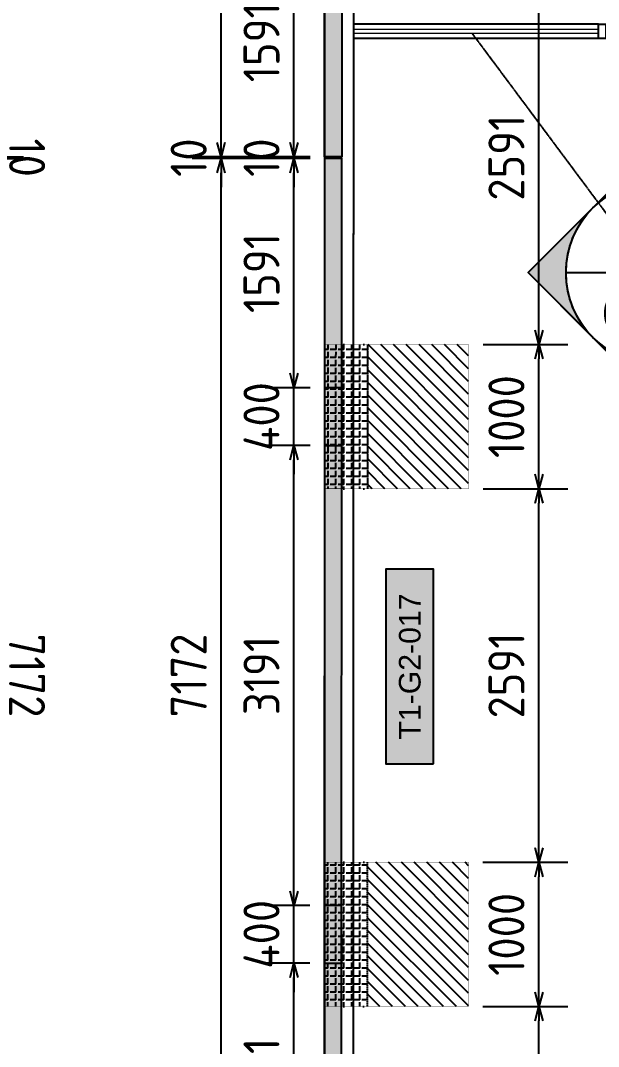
# Model space of a CAD drawing. Header units: centimetres. Extents: x -6122352 to 6876996, y -1694241 to 2592194.
# Drawn here: x 132226 to 136235, y -35766 to -28651 of the extents above; entities that cross this region are included whole.
import ezdxf
from ezdxf.enums import TextEntityAlignment as Align
from ezdxf.xclip import XClip

# ---------------------------------------------------------------- set-up
doc = ezdxf.new("R2010")
doc.units = ezdxf.units.CM
doc.header["$MEASUREMENT"] = 0
doc.header["$XCLIPFRAME"] = 2
doc.header["$PDMODE"] = 66
doc.header["$PDSIZE"] = 100
doc.linetypes.add('CENTER', pattern=[2, 1.25, -0.25, 0.25, -0.25])
doc.linetypes.add('DASHED2', pattern=[0.375, 0.25, -0.125])
doc.layers.get('Defpoints').update_dxf_attribs({"color": 255, "linetype": 'CENTER'})
for name, color, linetype in [('00-MI-DIM', 7, 'Continuous'), ('@MI-FOOTINGS', 7, 'Continuous'), ('@MI-MEP', 7, 'Continuous'), ('@MI-REF LAYER', 7, 'Continuous'), ('@MI-TYPE-01', 30, 'Continuous'), ('@MI-TYPE-02', 6, 'Continuous'), ('B_TH_4', 7, 'Continuous'), ('PANEL-TAGS', 7, 'Continuous')]:
    doc.layers.add(name, color=color, linetype=linetype)
for name, color, linetype, lineweight, true_color in [('08-Compound Wall-2', 6, 'Continuous', 25, 0xff00ff), ('08-Compound Wall-3', 5, 'Continuous', 25, 0x0000ff), ('23585-XR-AR-DAMAC PLOT LIMITS$0$1-End units', 7, 'Continuous', 5, 0xf8991e), ('23585-XR-AR-DAMAC PLOT LIMITS$0$1-Open Space', 7, 'Continuous', 5, 0x90cf5a)]:
    doc.layers.add(name, color=color, linetype=linetype, lineweight=lineweight, true_color=true_color)
doc.layers.add('23585-XR-AR-END-GROUND FLOOR$0$A-LOVR-PLAN', color=251, linetype='Continuous', lineweight=9)
doc.layers.add('A-ANNO-TEXT', color=3, linetype='Continuous', lineweight=25)
doc.styles.add('Arial Narrow', font='ARIALN.TTF', dxfattribs={"width": 0.95, "height": 500})
doc.styles.add('PANELTAG_STYLE', font='arial.ttf')
doc.styles.add('Schueco-BEMSTIL', font='isocpeur.ttf', dxfattribs={"width": 0.9})
doc.styles.get("Standard").update_dxf_attribs({"font": 'arial.ttf'})
doc.dimstyles.new('LEADER', dxfattribs={"dimtxt": 0.18, "dimasz": 0.25, "dimexe": 0.18, "dimexo": 0.0625, "dimgap": 0.09, "dimtad": 0, "dimtih": 1, "dimtoh": 1, "dimdec": 4, "dimzin": 0, "dimdsep": 46, "dimtxsty": 'Standard', "dimblk": 'DOT', "dimcen": 0.09, "dimadec": 0, "dimazin": 0, "dimtfac": 1, "dimtdec": 4, "dimtofl": 0, "dimtmove": 0, "dimatfit": 3, "dimldrblk": 'DOT', "dimfxl": 1, "dimtolj": 1, "dimtzin": 0, "dimarcsym": 0})
doc.dimstyles.new('MI- JWC-TXT-2.5 MM', dxfattribs={"dimscale": 1.5, "dimtxt": 2.5, "dimasz": 1, "dimexe": 2, "dimexo": 1, "dimgap": 1, "dimtad": 1, "dimdec": 0, "dimdsep": 46, "dimtxsty": 'Schueco-BEMSTIL', "dimblk": 'OPEN30', "dimcen": 0, "dimdle": 2, "dimclrd": 140, "dimclre": 8, "dimclrt": 40, "dimadec": 0, "dimazin": 2, "dimtfac": 1, "dimtdec": 0, "dimtix": 1, "dimtmove": 2, "dimatfit": 3, "dimldrblk": 'OPEN', "dimfxl": 2, "dimlwd": -1, "dimlwe": -1, "dimarcsym": 0})

# ---------------------------------------------------------------- blocks, each defined once
blk = doc.blocks.new('23585-XR-AR-BOUNDARY WALLS AND SETBACKS')
at = {"layer": '08-Compound Wall-2'}
for points in [[(496495.973413455, 2768983.786159667), (496513.5950819055, 2768967.640515323), (496519.6427699822, 2768974.240856528), (496523.6963717188, 2768978.664658424), (496527.7497715795, 2768983.088258272), (496531.8031700578, 2768987.512056611), (496535.8565700583, 2768991.935856611), (496541.9703225537, 2768998.608210022), (496524.3488342976, 2769014.754286767)], [(496495.973413455, 2768983.786159667), (496495.8382999987, 2768983.638699998), (496513.5336999983, 2768967.425499999)]]:
    blk.add_lwpolyline(points, dxfattribs=at)
blk = doc.blocks.new('A$C9d9485f6')
at = {"layer": 'A-ANNO-TEXT', "rotation": 312.4881850805905}
blk.add_blockref('23585-XR-AR-BOUNDARY WALLS AND SETBACKS', (-2377088.534775567, -1504219.252137818), dxfattribs=at)
blk = doc.blocks.new('23585-XR-AR-DAMAC PLOT LIMITS')
at = {"layer": '23585-XR-AR-DAMAC PLOT LIMITS$0$1-End units', "color": 251, "true_color": 0x636466}
blk.add_lwpolyline([(496519.7165000001, 2768974.1733), (496513.5336999996, 2768967.4255), (496495.8382999999, 2768983.638699999), (496502.0214999998, 2768990.3869)], close=True, dxfattribs=at)
at = {"layer": '23585-XR-AR-DAMAC PLOT LIMITS$0$1-Open Space', "color": 251, "true_color": 0x636466}
blk.add_lwpolyline([(496513.5336999996, 2768967.4255), (496531.2285000002, 2768951.211300001), (496529.2017000001, 2768948.999299999), (496511.5071, 2768965.2139), (496493.8114999998, 2768981.4267), (496495.8382999999, 2768983.638699999)], close=True, dxfattribs=at)
blk = doc.blocks.new('A$Cf093b529')
at = {"layer": 'A-ANNO-TEXT'}
blk.add_blockref('23585-XR-AR-DAMAC PLOT LIMITS', (-495391.9901121984, -2768603.441896566), dxfattribs=at)
blk = doc.blocks.new('XR-AR-END-SETTING OUT PLAN')
at = {"layer": '08-Compound Wall-3'}
for p, q in [((1900.044146533911, 10600.0005848068), (-523.2971514484661, 10600.00058478686)), ((1900.044146533911, 10500.00058480681), (-523.2971514474184, 10500.00058478684))]:
    blk.add_line(p, q, dxfattribs=at)
blk.add_lwpolyline([(1950.044146533911, 10600.00060864944), (1900.044146533911, 10600.00060864944), (1900.044145320485, 10500.00060864944), (1950.044146842208, 10500.00060864944)], close=True, dxfattribs=at)
at = {"layer": '23585-XR-AR-END-GROUND FLOOR$0$A-LOVR-PLAN'}
blk.add_lwpolyline([(1900.044146839268, 10534.99812595142), (1900.044146839268, 10564.99812595142), (-523.3010777489098, 10564.99812655811), (-523.3010777489098, 10534.99812655811)], close=True, dxfattribs=at)
blk.add_lwpolyline([(1900.044146533911, 10600.00063503276), (1900.044146533911, 10500.00063249208)], dxfattribs=at)
blk = doc.blocks.new('END UNIT')
at = {"xscale": 0.001, "yscale": 0.001, "zscale": 0.001}
blk.add_blockref('XR-AR-END-SETTING OUT PLAN', (-9.150201729830158, 0), dxfattribs=at)
blk = doc.blocks.new('TH_4')
at = {"xscale": -1}
blk.add_blockref('END UNIT', (495826.3053798428, 2769130.514097063), dxfattribs=at)
blk = doc.blocks.new('A$C780da55d')
at = {"layer": 'B_TH_4', "xscale": 1.000039159572381, "yscale": 1.000039159572381, "zscale": 1.000039159572381}
blk.add_blockref('TH_4', (-495814.0704651335, -2769239.302089663), dxfattribs=at)
blk = doc.blocks.new('23585-XR-AR-MALDIVE-2$0$TH_4')
blk.add_blockref('A$C780da55d', (495794.655359471, 2769130.864096801))
blk = doc.blocks.new('A$C92c70a84')
at = {"color": 1, "true_color": 0xeb0000, "const_width": 0.01}
blk.add_lwpolyline([(-1.174661193974316, -22.08967597829178), (-7.174665930680931, -22.08860107138753), (-13.17467066785321, -22.08752616611309), (-19.17467540409416, -22.08645125944167), (-25.17466774489731, -22.08509378228337), (-34.32472875714302, -22.08355128043331), (-34.32042913325131, 1.916467667557299), (-25.17023303266615, 1.91477768169716), (-19.17022829456255, 1.913702775724232), (-13.17022355878726, 1.912627869052812), (-7.170366306323558, 1.91141787590459), (-1.170226481277496, 1.910195486154407), (7.981812528334558, 1.908566202502698), (7.977942958008498, -22.09133005468175)], close=True, dxfattribs=at)
blk = doc.blocks.new('_Dot')
at = {"color": 0, "linetype": 'ByBlock', "lineweight": -2}
blk.add_line((-0.5, 0), (-1, 0), dxfattribs=at)
at = {"color": 0, "linetype": 'ByBlock', "const_width": 0.5}
blk.add_lwpolyline([(-0.25, 0, 1), (0.25, 0, 1)], format="xyb", close=True, dxfattribs=at)
blk = doc.blocks.new('A$C2c283219')
at = {"color": 1, "true_color": 0xeb0000, "const_width": 0.01}
blk.add_lwpolyline([(33.15006756340154, 1.309203065466136), (27.15006282634567, 1.310277972370386), (21.15005808934802, 1.311352877877653), (15.15005335281603, 1.312427784316242), (9.150061011896469, 1.31378526147455), (0, 1.315327763557434), (0.004299624240957201, 25.31534671131521), (9.154495724418666, 25.31365672545508), (15.15450046240585, 25.31258181948215), (21.15450519847218, 25.31150691304356), (27.15436245064484, 25.31029691966251), (33.15450227545807, 25.30907452991232), (42.30654128524475, 25.30744524626061), (42.30267171526793, 1.307548989076167)], close=True, dxfattribs=at)
blk = doc.blocks.new('RCC COPING')
at = {"layer": '@MI-TYPE-01', "transparency": 33554679}
h = blk.add_hatch(color=8, dxfattribs=at)
h.dxf.hatch_style = 1
h.paths.add_polyline_path([(60.00000000000364, 200), (-59.99999999999636, 200), (-59.99999999999636, -200), (60.00000000000364, -200)])
at = {"layer": '@MI-TYPE-01', "color": 30}
blk.add_lwpolyline([(-59.99999999999636, 200), (60.00000000000364, 200), (60.00000000000364, -200), (-59.99999999999636, -200)], close=True, dxfattribs=at)
blk = doc.blocks.new('31309MM')
at = {"layer": '@MI-TYPE-01', "transparency": 33554679}
h = blk.add_hatch(color=30, dxfattribs=at)
h.dxf.hatch_style = 1
h.paths.add_polyline_path([(0, 120.0000000000582), (5581.866123049753, 120.0000000000582), (5581.866123049753, 0), (0, 0)])
h.paths.add_polyline_path([(5591.866123044863, -1.164153218269348e-10), (12763.97374439728, -1.164153218269348e-10), (12763.97374439752, 120.0000000000582), (5591.866123044863, 120)])
h.paths.add_polyline_path([(12773.97374439193, 120), (18355.62019030144, 119.9999999999418), (18355.62019030168, -0.1500736206653528), (12773.97374439193, -0.1500736207235605)])
h.paths.add_polyline_path([(18365.71023449278, -0.1500736205489375), (23537.39638165059, -0.1500736205489375), (23537.39638165035, 119.9999999999418), (18365.71023449278, 119.9999999999418)])
h.paths.add_polyline_path([(23547.39638164593, 120), (30719.50400295644, 120), (30719.50400295644, -5.820766091346741e-11), (23547.39638164593, -5.820766091346741e-11)])
h.paths.add_polyline_path([(30729.50400295085, 0), (36309.33053738088, -5.820766091346741e-11), (36309.33053738088, 119.9999662167393), (30729.50400295109, 119.9999662167975)])
at = {"layer": '@MI-TYPE-01', "color": 30}
for points in [[(23547.39638164593, 120), (30719.50400295644, 120), (30719.50400295644, -5.820766091346741e-11), (23547.39638164593, -5.820766091346741e-11)], [(30729.50400295085, 0), (36309.33053738088, -5.820766091346741e-11), (36309.33053738088, 119.9999662167393), (30729.50400295109, 119.9999662167975)]]:
    blk.add_lwpolyline(points, close=True, dxfattribs=at)
at = {"layer": '@MI-TYPE-01', "color": 240, "true_color": 0xed1f24, "rotation": 89.95700707059105}
for p in [(25338.00343402755, 59.99998310836963), (28928.84649472916, 60.15005672897678)]:
    blk.add_blockref('RCC COPING', p, dxfattribs=at)
blk = doc.blocks.new('A$Ceca04276')
at = {"layer": '@MI-TYPE-01', "color": 30, "rotation": 89.98971944707202}
blk.add_blockref('31309MM', (0.4863932078296784, 9.943239066810747), dxfattribs=at)
blk = doc.blocks.new('T1-FOOTING')
at = {"transparency": 33554679}
h = blk.add_hatch(dxfattribs=at)
h.set_pattern_fill('ANGLE', color=256, scale=500)
h.set_pattern_definition([(0, (0, 0), (0, 137.5), [100, -37.5]), (90, (0, 0), (-137.5, 8.419446744138054e-15), [100, -37.5])])
h.paths.add_polyline_path([(-500, -300.0000000000218), (499.9999999999964, -300.0000000000218), (499.9999999999964, -1.818989403545856e-11), (-500, -1.818989403545856e-11)])
h.paths.add_polyline_path([(-499.75, -299.7500000000218), (499.7499999999964, -299.7500000000218), (499.7499999999964, -0.2500000000181899), (-499.75, -0.2500000000181899)], flags=16)
h = blk.add_hatch(dxfattribs=at)
h.set_pattern_fill('ANGLE', color=8, scale=200)
h.set_pattern_definition([(0, (0, 0), (0, 55.00000000000001), [40, -15]), (90, (0, 0), (-55.00000000000001, 3.367778697655222e-15), [40, -15])])
h.paths.add_polyline_path([(500.0000000000025, -300.0000000000218), (500.0000000000035, -1.818989403545856e-11), (-500, -1.816147232602816e-11), (-499.9999999999989, -300.0000000000291)])
h = blk.add_hatch(dxfattribs=at)
h.set_pattern_fill('ANSI31', color=8, scale=500)
h.set_pattern_definition([(45, (0, 0), (-44.19417382415922, 44.19417382415922), [])])
h.paths.add_polyline_path([(500, -1000.000000000015), (500.0000000000025, -300.0000000000218), (-499.9999999999989, -300.000000000029), (-499.9999999999964, -1000.000000000011)])
at = {"layer": '@MI-TYPE-01', "color": 240, "linetype": 'DASHED2', "true_color": 0xed1f24}
blk.add_line((-500.0000000000073, -300.0000000000291), (499.9999999999964, -300.0000000000218), dxfattribs=at)
at = {"layer": '@MI-TYPE-01', "color": 240, "true_color": 0xed1f24, "const_width": 2.5}
blk.add_lwpolyline([(-500, -1.818989403545856e-11), (500.0000000000036, -1.818989403545856e-11), (500, -1000.000000000015), (-499.9999999999964, -1000.000000000011)], close=True, dxfattribs=at)
blk = doc.blocks.new('_Open30')
at = {"color": 0, "linetype": 'ByBlock', "lineweight": -2}
for p, q in [((-1, 0.26794919), (0, 0)), ((0, 0), (-1, -0.26794919)), ((0, 0), (-1, 0))]:
    blk.add_line(p, q, dxfattribs=at)
blk = doc.blocks.new('*D896')
at = {"color": 8, "transparency": 16777216}
for p, q in [((-102.3342030398991, -11433.83204916969), (-919.3445929940007, -11433.83204916969)), ((-103.6119722374448, -18605.93955665773), (-919.3445929939991, -18605.93955665773))]:
    blk.add_line(p, q, dxfattribs=at)
at = {"color": 140, "transparency": 16777216}
blk.add_line((-719.344592993999, -18505.93955665773), (-719.3445929940004, -11533.83204916969), dxfattribs=at)
at = {"layer": 'Defpoints', "color": 0, "transparency": 16777216}
for p in [(-719.3445929940005, -11433.83204916969), (-2.334203039899107, -11433.83204916969), (-3.611972237444759, -18605.93955665773)]:
    blk.add_point(p, dxfattribs=at)
at = {"color": 140, "transparency": 16777216, "xscale": 100, "yscale": 100, "zscale": 100}
for p, rotation in [((-719.3445929940005, -11433.83204916969), 90), ((-719.344592993999, -18605.93955665773), 270)]:
    blk.add_blockref('_Open30', p, dxfattribs=dict(at, rotation=rotation))
at = {"color": 40, "transparency": 16777216, "insert": (-944.3445929940038, -15019.8858029137), "char_height": 250, "attachment_point": 5, "rotation": 90, "style": 'Schueco-BEMSTIL'}
blk.add_mtext('7172', dxfattribs=at)
blk = doc.blocks.new('_Open')
at = {"color": 0, "linetype": 'ByBlock', "lineweight": -2}
for p, q in [((-1, 0.1666666666666667), (0, 0)), ((-1, -0.1666666666666667), (0, 0)), ((0, 0), (-1, 0))]:
    blk.add_line(p, q, dxfattribs=at)
blk = doc.blocks.new('*D897')
at = {"color": 140, "transparency": 16777216}
for p, q in [((-719.3445929940019, -11323.83204933398), (-719.3445929940019, -11223.83204933398)), ((-719.3445929940019, -11433.83204916969), (-719.3445929940019, -11423.83204933398)), ((-719.3445929940018, -11533.83204916969), (-719.3445929940018, -11633.83204916969))]:
    blk.add_line(p, q, dxfattribs=at)
at = {"color": 8, "transparency": 16777216}
for p, q in [((-102.3324214586608, -11423.83204933398), (-919.344592994002, -11423.83204933398)), ((-102.3342030399003, -11433.83204916969), (-919.344592994002, -11433.83204916969))]:
    blk.add_line(p, q, dxfattribs=at)
at = {"layer": 'Defpoints', "color": 0, "transparency": 16777216}
for p in [(-719.3445929940019, -11423.83204933398), (-2.33420303990026, -11433.83204916969), (-2.332421458660753, -11423.83204933398)]:
    blk.add_point(p, dxfattribs=at)
at = {"color": 140, "transparency": 16777216, "xscale": 100, "yscale": 100, "zscale": 100}
for p, rotation in [((-719.3445929940019, -11423.83204933398), 270), ((-719.3445929940019, -11433.83204916969), 90)]:
    blk.add_blockref('_Open30', p, dxfattribs=dict(at, rotation=rotation))
at = {"color": 40, "transparency": 16777216, "insert": (-944.344592994005, -11428.83204925183), "char_height": 250, "attachment_point": 5, "rotation": 90, "style": 'Schueco-BEMSTIL'}
blk.add_mtext('10', dxfattribs=at)
blk = doc.blocks.new('*D898')
at = {"color": 8, "transparency": 16777216}
for p, q in [((-101.3383461054032, -5844.09564762746), (-919.3445929940035, -5844.09564762746)), ((-102.3324214586608, -11423.83204933398), (-919.3445929940023, -11423.83204933398))]:
    blk.add_line(p, q, dxfattribs=at)
at = {"color": 140, "transparency": 16777216}
blk.add_line((-719.3445929940021, -11323.83204933398), (-719.3445929940033, -5944.09564762746), dxfattribs=at)
at = {"layer": 'Defpoints', "color": 0, "transparency": 16777216}
for p in [(-719.3445929940034, -5844.09564762746), (-1.338346105403204, -5844.09564762746), (-2.332421458660766, -11423.83204933398)]:
    blk.add_point(p, dxfattribs=at)
at = {"color": 140, "transparency": 16777216, "xscale": 100, "yscale": 100, "zscale": 100}
for p, rotation in [((-719.3445929940034, -5844.09564762746), 90), ((-719.3445929940021, -11423.83204933398), 270)]:
    blk.add_blockref('_Open30', p, dxfattribs=dict(at, rotation=rotation))
at = {"color": 40, "transparency": 16777216, "insert": (-944.3445929940051, -8633.963848480718), "char_height": 250, "attachment_point": 5, "rotation": 90, "style": 'Schueco-BEMSTIL'}
blk.add_mtext('5580', dxfattribs=at)
blk = doc.blocks.new('*D882')
at = {"color": 8, "transparency": 16777216}
for p, q in [((-103.1785270709761, -17015.37752203634), (-414.3153052969141, -17015.37752203634)), ((-103.611972237441, -18605.93955665772), (-414.3153052969138, -18605.93955665772))]:
    blk.add_line(p, q, dxfattribs=at)
at = {"color": 140, "transparency": 16777216}
blk.add_line((-214.3153052969137, -18505.93955665772), (-214.3153052969141, -17115.37752203634), dxfattribs=at)
at = {"layer": 'Defpoints', "color": 0, "transparency": 16777216}
for p in [(-214.3153052969141, -17015.37752203634), (-3.178527070976029, -17015.37752203634), (-3.611972237440936, -18605.93955665772)]:
    blk.add_point(p, dxfattribs=at)
at = {"color": 140, "transparency": 16777216, "xscale": 100, "yscale": 100, "zscale": 100}
for p, rotation in [((-214.3153052969141, -17015.37752203634), 90), ((-214.3153052969137, -18605.93955665772), 270)]:
    blk.add_blockref('_Open30', p, dxfattribs=dict(at, rotation=rotation))
at = {"color": 40, "transparency": 16777216, "insert": (-439.3153052969189, -17810.65853934703), "char_height": 250, "attachment_point": 5, "rotation": 90, "style": 'Schueco-BEMSTIL'}
blk.add_mtext('1591', dxfattribs=at)
blk = doc.blocks.new('*D885')
at = {"color": 140, "transparency": 16777216}
for p, q in [((-214.3153052969185, -16515.37758752122), (-214.3153052969185, -16415.37758752122)), ((-214.3153052969184, -17015.37752203635), (-214.3153052969184, -16615.37758752122)), ((-214.3153052969183, -17115.37752203635), (-214.3153052969183, -17215.37752203635))]:
    blk.add_line(p, q, dxfattribs=at)
at = {"color": 8, "transparency": 16777216}
for p, q in [((-103.4074110801268, -16615.37758752122), (-414.3153052969186, -16615.37758752122)), ((-103.1785270709801, -17015.37752203635), (-414.3153052969184, -17015.37752203635))]:
    blk.add_line(p, q, dxfattribs=at)
at = {"layer": 'Defpoints', "color": 0, "transparency": 16777216}
for p in [(-214.3153052969184, -16615.37758752122), (-3.407411080126783, -16615.37758752122), (-3.178527070980076, -17015.37752203635)]:
    blk.add_point(p, dxfattribs=at)
at = {"color": 140, "transparency": 16777216, "xscale": 100, "yscale": 100, "zscale": 100}
for p, rotation in [((-214.3153052969184, -16615.37758752122), 270), ((-214.3153052969184, -17015.37752203635), 90)]:
    blk.add_blockref('_Open30', p, dxfattribs=dict(at, rotation=rotation))
at = {"color": 40, "transparency": 16777216, "insert": (-439.3153052969231, -16815.37755477878), "char_height": 250, "attachment_point": 5, "rotation": 90, "style": 'Schueco-BEMSTIL'}
blk.add_mtext('400', dxfattribs=at)
blk = doc.blocks.new('*D886')
at = {"color": 8, "transparency": 16777216}
for p, q in [((-102.3887156102059, -13424.53454505881), (-414.3153052969195, -13424.53454505881)), ((-103.4074110801269, -16615.37758752122), (-414.3153052969188, -16615.37758752122))]:
    blk.add_line(p, q, dxfattribs=at)
at = {"color": 140, "transparency": 16777216}
blk.add_line((-214.3153052969187, -16515.37758752122), (-214.3153052969194, -13524.53454505881), dxfattribs=at)
at = {"layer": 'Defpoints', "color": 0, "transparency": 16777216}
for p in [(-214.3153052969194, -13424.53454505881), (-2.388715610205915, -13424.53454505881), (-3.4074110801269, -16615.37758752122)]:
    blk.add_point(p, dxfattribs=at)
at = {"color": 140, "transparency": 16777216, "xscale": 100, "yscale": 100, "zscale": 100}
for p, rotation in [((-214.3153052969194, -13424.53454505881), 90), ((-214.3153052969187, -16615.37758752122), 270)]:
    blk.add_blockref('_Open30', p, dxfattribs=dict(at, rotation=rotation))
at = {"color": 40, "transparency": 16777216, "insert": (-439.3153052969233, -15019.95606629001), "char_height": 250, "attachment_point": 5, "rotation": 90, "style": 'Schueco-BEMSTIL'}
blk.add_mtext('3191', dxfattribs=at)
blk = doc.blocks.new('*D887')
at = {"color": 140, "transparency": 16777216}
for p, q in [((-214.3153052969201, -12924.53461049016), (-214.3153052969201, -12824.53461049016)), ((-214.31530529692, -13424.53454505881), (-214.3153052969201, -13024.53461049016)), ((-214.3153052969199, -13524.53454505881), (-214.3153052969199, -13624.53454505881))]:
    blk.add_line(p, q, dxfattribs=at)
at = {"color": 8, "transparency": 16777216}
for p, q in [((-102.6175996193837, -13024.53461049016), (-414.3153052969201, -13024.53461049016)), ((-102.3887156102064, -13424.53454505881), (-414.3153052969201, -13424.53454505881))]:
    blk.add_line(p, q, dxfattribs=at)
at = {"layer": 'Defpoints', "color": 0, "transparency": 16777216}
for p in [(-214.3153052969201, -13024.53461049016), (-2.617599619383719, -13024.53461049016), (-2.388715610206384, -13424.53454505881)]:
    blk.add_point(p, dxfattribs=at)
at = {"color": 140, "transparency": 16777216, "xscale": 100, "yscale": 100, "zscale": 100}
for p, rotation in [((-214.3153052969201, -13024.53461049016), 270), ((-214.31530529692, -13424.53454505881), 90)]:
    blk.add_blockref('_Open30', p, dxfattribs=dict(at, rotation=rotation))
at = {"color": 40, "transparency": 16777216, "insert": (-439.3153052969237, -13224.53457777448), "char_height": 250, "attachment_point": 5, "rotation": 90, "style": 'Schueco-BEMSTIL'}
blk.add_mtext('400', dxfattribs=at)
blk = doc.blocks.new('*D1340')
at = {"color": 8, "transparency": 16777216}
for p, q in [((-102.3342030398953, -11433.83204916969), (-414.3153052969255, -11433.83204916969)), ((-102.6175996193791, -13024.53461049016), (-414.3153052969251, -13024.53461049016))]:
    blk.add_line(p, q, dxfattribs=at)
at = {"color": 140, "transparency": 16777216}
blk.add_line((-214.3153052969252, -12924.53461049016), (-214.3153052969255, -11533.83204916969), dxfattribs=at)
at = {"layer": 'Defpoints', "color": 0, "transparency": 16777216}
for p in [(-214.3153052969255, -11433.83204916969), (-2.33420303989528, -11433.83204916969), (-2.617599619379086, -13024.53461049016)]:
    blk.add_point(p, dxfattribs=at)
at = {"color": 140, "transparency": 16777216, "xscale": 100, "yscale": 100, "zscale": 100}
for p, rotation in [((-214.3153052969255, -11433.83204916969), 90), ((-214.3153052969251, -13024.53461049016), 270)]:
    blk.add_blockref('_Open30', p, dxfattribs=dict(at, rotation=rotation))
at = {"color": 40, "transparency": 16777216, "insert": (-439.3153052969287, -12229.18332982992), "char_height": 250, "attachment_point": 5, "rotation": 90, "style": 'Schueco-BEMSTIL'}
blk.add_mtext('1591', dxfattribs=at)
blk = doc.blocks.new('*D883')
at = {"color": 140, "transparency": 16777216}
for p, q in [((-214.3153052969159, -11323.83204933397), (-214.3153052969159, -11223.83204933397)), ((-214.3153052969159, -11433.83204916969), (-214.3153052969159, -11423.83204933397)), ((-214.3153052969159, -11533.83204916969), (-214.3153052969159, -11633.83204916969))]:
    blk.add_line(p, q, dxfattribs=at)
at = {"color": 8, "transparency": 16777216}
for p, q in [((-102.3324214586558, -11423.83204933397), (-414.3153052969159, -11423.83204933397)), ((-102.3342030398953, -11433.83204916969), (-414.3153052969159, -11433.83204916969))]:
    blk.add_line(p, q, dxfattribs=at)
at = {"layer": 'Defpoints', "color": 0, "transparency": 16777216}
for p in [(-214.3153052969159, -11423.83204933397), (-2.33420303989528, -11433.83204916969), (-2.332421458655772, -11423.83204933397)]:
    blk.add_point(p, dxfattribs=at)
at = {"color": 140, "transparency": 16777216, "xscale": 100, "yscale": 100, "zscale": 100}
for p, rotation in [((-214.3153052969159, -11423.83204933397), 270), ((-214.3153052969159, -11433.83204916969), 90)]:
    blk.add_blockref('_Open30', p, dxfattribs=dict(at, rotation=rotation))
at = {"color": 40, "transparency": 16777216, "insert": (-439.3153052969191, -11428.83204925183), "char_height": 250, "attachment_point": 5, "rotation": 90, "style": 'Schueco-BEMSTIL'}
blk.add_mtext('10', dxfattribs=at)
blk = doc.blocks.new('*D884')
at = {"color": 8, "transparency": 16777216}
for p, q in [((-101.8989512610589, -9833.129514857339), (-414.3153052969164, -9833.129514857339)), ((-102.3324214586558, -11423.83204933397), (-414.3153052969161, -11423.83204933397))]:
    blk.add_line(p, q, dxfattribs=at)
at = {"color": 140, "transparency": 16777216}
blk.add_line((-214.3153052969161, -11323.83204933397), (-214.3153052969163, -9933.129514857339), dxfattribs=at)
at = {"layer": 'Defpoints', "color": 0, "transparency": 16777216}
for p in [(-214.3153052969164, -9833.129514857339), (-1.898951261058849, -9833.129514857339), (-2.332421458655772, -11423.83204933397)]:
    blk.add_point(p, dxfattribs=at)
at = {"color": 140, "transparency": 16777216, "xscale": 100, "yscale": 100, "zscale": 100}
for p, rotation in [((-214.3153052969164, -9833.129514857339), 90), ((-214.315305296916, -11423.83204933397), 270)]:
    blk.add_blockref('_Open30', p, dxfattribs=dict(at, rotation=rotation))
at = {"color": 40, "transparency": 16777216, "insert": (-439.3153052969191, -10628.48078209566), "char_height": 250, "attachment_point": 5, "rotation": 90, "style": 'Schueco-BEMSTIL'}
blk.add_mtext('1591', dxfattribs=at)
blk = doc.blocks.new('*D1361')
at = {"color": 8, "transparency": 16777216}
for p, q in [((1096.619345611906, -17315.55288693868), (1684.68492526375, -17315.55288693868)), ((1096.154897588017, -19906.67690593509), (1684.68492526375, -19906.67690593509))]:
    blk.add_line(p, q, dxfattribs=at)
at = {"color": 140, "transparency": 16777216}
blk.add_line((1484.68492526375, -19806.67690593509), (1484.68492526375, -17415.55288693868), dxfattribs=at)
at = {"layer": 'Defpoints', "color": 0, "transparency": 16777216}
for p in [(996.6193456119056, -17315.55288693868), (1484.68492526375, -17315.55288693868), (996.1548975880175, -19906.67690593509)]:
    blk.add_point(p, dxfattribs=at)
at = {"color": 140, "transparency": 16777216, "xscale": 100, "yscale": 100, "zscale": 100}
for p, rotation in [((1484.68492526375, -17315.55288693868), 90), ((1484.68492526375, -19906.67690593509), 270)]:
    blk.add_blockref('_Open30', p, dxfattribs=dict(at, rotation=rotation))
at = {"color": 40, "transparency": 16777216, "insert": (1259.684925263744, -18611.11489643688), "char_height": 250, "attachment_point": 5, "rotation": 90, "style": 'Schueco-BEMSTIL'}
blk.add_mtext('2591', dxfattribs=at)
blk = doc.blocks.new('*D1362')
at = {"color": 8, "transparency": 16777216}
for p, q in [((1096.794685492991, -16315.55290231072), (1684.68492526375, -16315.55290231072)), ((1096.619345611906, -17315.55288693868), (1684.68492526375, -17315.55288693868))]:
    blk.add_line(p, q, dxfattribs=at)
at = {"color": 140, "transparency": 16777216}
blk.add_line((1484.68492526375, -17215.55288693868), (1484.68492526375, -16415.55290231072), dxfattribs=at)
at = {"layer": 'Defpoints', "color": 0, "transparency": 16777216}
for p in [(996.794685492991, -16315.55290231072), (1484.68492526375, -16315.55290231072), (996.6193456119056, -17315.55288693868)]:
    blk.add_point(p, dxfattribs=at)
at = {"color": 140, "transparency": 16777216, "xscale": 100, "yscale": 100, "zscale": 100}
for p, rotation in [((1484.68492526375, -16315.55290231072), 90), ((1484.68492526375, -17315.55288693868), 270)]:
    blk.add_blockref('_Open30', p, dxfattribs=dict(at, rotation=rotation))
at = {"color": 40, "transparency": 16777216, "insert": (1259.684925263745, -16815.5528946247), "char_height": 250, "attachment_point": 5, "rotation": 90, "style": 'Schueco-BEMSTIL'}
blk.add_mtext('1000', dxfattribs=at)
blk = doc.blocks.new('*D1363')
at = {"color": 8, "transparency": 16777216}
for p, q in [((1097.40915707266, -13724.70990999625), (1684.68492526375, -13724.70990999625)), ((1096.794685492991, -16315.55290231072), (1684.684925263751, -16315.55290231072))]:
    blk.add_line(p, q, dxfattribs=at)
at = {"color": 140, "transparency": 16777216}
blk.add_line((1484.68492526375, -16215.55290231072), (1484.68492526375, -13824.70990999625), dxfattribs=at)
at = {"layer": 'Defpoints', "color": 0, "transparency": 16777216}
for p in [(997.40915707266, -13724.70990999625), (1484.68492526375, -13724.70990999625), (996.794685492991, -16315.55290231072)]:
    blk.add_point(p, dxfattribs=at)
at = {"color": 140, "transparency": 16777216, "xscale": 100, "yscale": 100, "zscale": 100}
for p, rotation in [((1484.68492526375, -13724.70990999625), 90), ((1484.68492526375, -16315.55290231072), 270)]:
    blk.add_blockref('_Open30', p, dxfattribs=dict(at, rotation=rotation))
at = {"color": 40, "transparency": 16777216, "insert": (1259.684925263746, -15020.13140615348), "char_height": 250, "attachment_point": 5, "rotation": 90, "style": 'Schueco-BEMSTIL'}
blk.add_mtext('2591', dxfattribs=at)
blk = doc.blocks.new('*D1364')
at = {"color": 8, "transparency": 16777216}
for p, q in [((1097.584496953758, -12724.70992536829), (1684.68492526375, -12724.70992536829)), ((1097.40915707266, -13724.70990999625), (1684.68492526375, -13724.70990999625))]:
    blk.add_line(p, q, dxfattribs=at)
at = {"color": 140, "transparency": 16777216}
blk.add_line((1484.68492526375, -13624.70990999625), (1484.68492526375, -12824.70992536829), dxfattribs=at)
at = {"layer": 'Defpoints', "color": 0, "transparency": 16777216}
for p in [(997.5844969537579, -12724.70992536829), (1484.68492526375, -12724.70992536829), (997.40915707266, -13724.70990999625)]:
    blk.add_point(p, dxfattribs=at)
at = {"color": 140, "transparency": 16777216, "xscale": 100, "yscale": 100, "zscale": 100}
for p, rotation in [((1484.68492526375, -12724.70992536829), 90), ((1484.68492526375, -13724.70990999625), 270)]:
    blk.add_blockref('_Open30', p, dxfattribs=dict(at, rotation=rotation))
at = {"color": 40, "transparency": 16777216, "insert": (1259.684925263746, -13224.70991768227), "char_height": 250, "attachment_point": 5, "rotation": 90, "style": 'Schueco-BEMSTIL'}
blk.add_mtext('1000', dxfattribs=at)
blk = doc.blocks.new('*D1365')
at = {"color": 8, "transparency": 16777216}
for p, q in [((1097.898921421858, -10133.30487979477), (1684.68492526375, -10133.30487979477)), ((1097.584496953758, -12724.70992536829), (1684.684925263751, -12724.70992536829))]:
    blk.add_line(p, q, dxfattribs=at)
at = {"color": 140, "transparency": 16777216}
blk.add_line((1484.68492526375, -12624.70992536829), (1484.68492526375, -10233.30487979477), dxfattribs=at)
at = {"layer": 'Defpoints', "color": 0, "transparency": 16777216}
for p in [(997.8989214218584, -10133.30487979477), (1484.68492526375, -10133.30487979477), (997.5844969537579, -12724.70992536829)]:
    blk.add_point(p, dxfattribs=at)
at = {"color": 140, "transparency": 16777216, "xscale": 100, "yscale": 100, "zscale": 100}
for p, rotation in [((1484.68492526375, -10133.30487979477), 90), ((1484.68492526375, -12724.70992536829), 270)]:
    blk.add_blockref('_Open30', p, dxfattribs=dict(at, rotation=rotation))
at = {"color": 40, "transparency": 16777216, "insert": (1259.684925263747, -11429.00740258153), "char_height": 250, "attachment_point": 5, "rotation": 90, "style": 'Schueco-BEMSTIL'}
blk.add_mtext('2591', dxfattribs=at)
blk = doc.blocks.new('*D1374')
at = {"layer": '@MI-TYPE-02', "color": 8, "transparency": 16777216}
for p, q in [((92.51966189689422, 42154.20654881329), (904.0988159760661, 42154.35196138187)), ((93.66324724085584, 36574.47006155564), (905.09855064677, 36574.61544835016))]:
    blk.add_line(p, q, dxfattribs=at)
at = {"layer": '@MI-TYPE-02', "color": 140, "transparency": 16777216}
blk.add_line((704.1167364240506, 42054.31612851159), (705.0806366193335, 36674.5796122696), dxfattribs=at)
at = {"layer": 'Defpoints', "color": 0, "transparency": 16777216}
for p in [(-7.480336497968733, 42154.18863157558), (-6.336751154007128, 36574.45214431793), (705.0985538570441, 36574.57961387474)]:
    blk.add_point(p, dxfattribs=at)
at = {"layer": '@MI-TYPE-02', "color": 140, "transparency": 16777216, "xscale": 100, "yscale": 100, "zscale": 100}
for p, rotation in [((704.0988191863402, 42154.31612690645), 90.01026582106833), ((705.0985538570441, 36574.57961387474), 270.0102658210683)]:
    blk.add_blockref('_Open30', p, dxfattribs=dict(at, rotation=rotation))
at = {"layer": '@MI-TYPE-02', "color": 40, "transparency": 16777216, "insert": (929.5986829101348, 39364.48818417545), "char_height": 250, "attachment_point": 5, "rotation": 270.01026582106834, "style": 'Schueco-BEMSTIL'}
blk.add_mtext('5580', dxfattribs=at)
blk = doc.blocks.new('*D1375')
at = {"layer": '@MI-TYPE-02', "color": 140, "transparency": 16777216}
for p, q in [((705.0806366193433, 36674.57961226959), (705.0627193816329, 36774.57961066446)), ((705.0985538570538, 36574.57961387472), (705.1003455808238, 36564.5796140408)), ((705.1182628185343, 36464.57961564593), (705.1361800562447, 36364.57961725107))]:
    blk.add_line(p, q, dxfattribs=at)
at = {"layer": '@MI-TYPE-02', "color": 8, "transparency": 16777216}
for p, q in [((93.66324724080634, 36574.47006155563), (905.0985506467798, 36574.61544835015)), ((93.66502882206706, 36564.47006171989), (905.1003423705498, 36564.61544851622))]:
    blk.add_line(p, q, dxfattribs=at)
at = {"layer": 'Defpoints', "color": 0, "transparency": 16777216}
for p in [(-6.336751154056613, 36574.45214431792), (-6.334969572795883, 36564.45214448218), (705.1003455808238, 36564.5796140408)]:
    blk.add_point(p, dxfattribs=at)
at = {"layer": '@MI-TYPE-02', "color": 140, "transparency": 16777216, "xscale": 100, "yscale": 100, "zscale": 100}
for p, rotation in [((705.0985538570538, 36574.57961387472), 270.0102658210683), ((705.1003455808238, 36564.5796140408), 90.01026582106833)]:
    blk.add_blockref('_Open30', p, dxfattribs=dict(at, rotation=rotation))
at = {"layer": '@MI-TYPE-02', "color": 40, "transparency": 16777216, "insert": (930.0994461073815, 36569.61992774261), "char_height": 250, "attachment_point": 5, "rotation": 270.01026582106834, "style": 'Schueco-BEMSTIL'}
blk.add_mtext('10', dxfattribs=at)
blk = doc.blocks.new('*D1376')
at = {"layer": '@MI-TYPE-02', "color": 8, "transparency": 16777216}
for p, q in [((93.66502882204583, 36564.47006171992), (905.100342370605, 36564.61544851625)), ((94.94279801958108, 29392.36255423191), (906.3853859419639, 29392.5079423316))]:
    blk.add_line(p, q, dxfattribs=at)
at = {"layer": '@MI-TYPE-02', "color": 140, "transparency": 16777216}
blk.add_line((705.1182628185894, 36464.57961564596), (706.3674719145275, 29492.47210625104), dxfattribs=at)
at = {"layer": 'Defpoints', "color": 0, "transparency": 16777216}
for p in [(-6.334969572817116, 36564.45214448221), (-5.057200375281882, 29392.3446369942), (706.385389152238, 29392.47210785618)]:
    blk.add_point(p, dxfattribs=at)
at = {"layer": '@MI-TYPE-02', "color": 140, "transparency": 16777216, "xscale": 100, "yscale": 100, "zscale": 100}
for p, rotation in [((705.100345580879, 36564.57961404083), 90.01026582106833), ((706.385389152238, 29392.47210785618), 270.0102658210683)]:
    blk.add_blockref('_Open30', p, dxfattribs=dict(at, rotation=rotation))
at = {"layer": '@MI-TYPE-02', "color": 40, "transparency": 16777216, "insert": (930.742863755001, 32978.56617473335), "char_height": 250, "attachment_point": 5, "rotation": 270.01026582106834, "style": 'Schueco-BEMSTIL'}
blk.add_mtext('7172', dxfattribs=at)
blk = doc.blocks.new('*U1434')
h = blk.add_hatch(color=94)
edge = h.paths.add_edge_path()
edge.add_line((-1.234041638856668e-14, 6.35), (-9.774536942732396e-15, 8.98025612106915))
edge.add_line((-9.774536942732396e-15, 8.98025612106915), (-8.980256121069168, 3.552713678800501e-15))
edge.add_line((-8.980256121069168, 4.248514031305156e-15), (-2.309263891220326e-14, -8.980256121069157))
edge.add_line((-2.278351137741933e-14, -8.980256121069157), (-1.57056855595084e-14, -6.35))
edge.add_arc((-1.014559706053418e-14, -1.027454812351196e-30), 6.35, 90, 269.99999999999994, ccw=False)
at = {"color": 94}
blk.add_line((-6.35, -5.639932965095795e-15), (6.35, -1.127986593019159e-14), dxfattribs=at)
for points in [[(-1.234041638856668e-14, 6.35), (-9.774536942732396e-15, 8.98025612106915), (-8.980256121069168, 4.248514031305156e-15), (-2.278351137741933e-14, -8.980256121069157), (-1.57056855595084e-14, -6.35, -0.9999999999999994)], [(-4.490128060534588, -4.490128060534588, -0.4142135623730951), (-4.490128060534585, 4.49012806053457), (-8.980256121069168, -8.159338491905592e-15), (-4.490128060534594, -4.490128060534588)]]:
    blk.add_lwpolyline(points, format="xyb", close=True)
blk.add_circle((-1.409983241273949e-15, -5.639932965095795e-15), 6.35, dxfattribs=at)
at = {"style": 'Arial Narrow', "width": 0.95, "flags": 8}
blk.add_attdef('VIEWNUMBER', text='', height=2.5, dxfattribs=at).set_placement((-1.409983241273949e-15, -5.639932965095795e-15), align=Align.BOTTOM_CENTER)
blk.add_attdef('SHEETNUMBER', text='', height=2.5, dxfattribs=at).set_placement((-1.409983241273949e-15, -1.587500000000005), align=Align.TOP_CENTER)
blk = doc.blocks.new('PANELTAG')
at = {"layer": 'PANEL-TAGS', "color": 1}
blk.add_lwpolyline([(-13.5, -3.3), (13.5, -3.3), (13.5, 3.3), (-13.5, 3.3)], close=True, dxfattribs=at)
at = {"layer": 'PANEL-TAGS', "color": 40, "true_color": 0xffd700}
blk.add_solid([(-13.5, -3.3), (13.5, -3.3), (-13.5, 3.3), (13.5, 3.3)], dxfattribs=at)
at = {"layer": 'PANEL-TAGS', "color": 5, "style": 'PANELTAG_STYLE'}
blk.add_attdef('TAGNO', text='', height=3, dxfattribs=at).set_placement((0, 0), align=Align.CENTER)
blk = doc.blocks.new('T1-PARTITION PLAN')
at = {"layer": '@MI-FOOTINGS', "color": 240, "true_color": 0xed1f24, "rotation": 89.98995376478538}
for p in [(-2.503157614788506, -13224.53457780124), (-3.292969075555447, -16815.37755474367)]:
    blk.add_blockref('T1-FOOTING', p, dxfattribs=at)
at = {"layer": '@MI-TYPE-02', "xscale": -1, "rotation": 359.9795117387576}
blk.add_blockref('A$Ceca04276', (-7.324294468271546, -42163.27897696203), dxfattribs=at)
for base, p1, p2, picture, middle in [((-719.3445929940034, -5844.09564762746), (-2.332421458660765, -11423.83204933397), (-1.338346105403203, -5844.095647627459), '*D898', (-944.3445929940051, -8633.963848480718)), ((-214.3153052969164, -9833.129514857339), (-2.332421458655771, -11423.83204933397), (-1.898951261058848, -9833.129514857335), '*D884', (-439.3153052969191, -10628.48078209566)), ((-719.3445929940019, -11423.83204933398), (-2.33420303990026, -11433.83204916969), (-2.332421458660752, -11423.83204933397), '*D897', (-944.344592994005, -11428.83204925183)), ((-214.3153052969159, -11423.83204933397), (-2.334203039895279, -11433.83204916968), (-2.332421458655771, -11423.83204933397), '*D883', (-439.3153052969191, -11428.83204925183)), ((-719.3445929940005, -11433.83204916969), (-3.611972237444757, -18605.93955665772), (-2.334203039899106, -11433.83204916969), '*D896', (-944.3445929940038, -15019.8858029137)), ((-214.3153052969303, -11433.83204916971), (-2.617599619379085, -13024.53461049015), (-2.334203039895279, -11433.83204916968), '*D1340', (-439.3153052969287, -12229.18332982992)), ((-214.3153052969201, -13024.53461049016), (-2.388715610206383, -13424.5345450588), (-2.617599619383718, -13024.53461049015), '*D887', (-439.3153052969237, -13224.53457777448)), ((-214.3153052969194, -13424.53454505881), (-3.407411080126899, -16615.37758752121), (-2.388715610205914, -13424.5345450588), '*D886', (-439.3153052969233, -15019.95606629001)), ((1484.68492526375, -16315.55290231072), (996.6193456119051, -17315.55288693867), (996.7946854929905, -16315.55290231072), '*D1362', (1259.684925263745, -16815.5528946247)), ((-214.3153052969184, -16615.37758752122), (-3.178527070980074, -17015.37752203634), (-3.407411080126781, -16615.37758752121), '*D885', (-439.3153052969231, -16815.37755477878)), ((-214.3153052969141, -17015.37752203634), (-3.611972237440934, -18605.93955665772), (-3.178527070976028, -17015.37752203633), '*D882', (-439.3153052969189, -17810.65853934703)), ((1484.68492526375, -17315.55288693868), (996.1548975880171, -19906.67690593508), (996.6193456119051, -17315.55288693867), '*D1361', (1259.684925263744, -18611.11489643688))]:
    dim = blk.add_linear_dim(base=base, p1=p1, p2=p2, angle=90, dimstyle='MI- JWC-TXT-2.5 MM')
    dim.commit()
    dim.dimension.update_dxf_attribs({"geometry": picture, "text_midpoint": middle})
for base, p1, p2, picture, middle, set_off in [((1484.684925263695, -10133.30487979477), (997.5844969537022, -12724.70992536829), (997.8989214218027, -10133.30487979476), '*D1365', (1259.684925263691, -11429.00740258153), (-5.525180313270539e-11, 0)), ((1484.684925263762, -12724.7099253683), (997.4091570726721, -13724.70990999625), (997.58449695377, -12724.70992536829), '*D1364', (1259.684925263758, -13224.70991768227), (1.250555214937776e-11, -1.818989403545856e-12)), ((1484.684925263694, -13724.70990999625), (996.7946854929353, -16315.55290231071), (997.4091570726043, -13724.70990999624), '*D1363', (1259.68492526369, -15020.13140615348), (-5.525180313270539e-11, 3.637978807091713e-12))]:
    dim = blk.add_linear_dim(base=base, p1=p1, p2=p2, angle=90, dimstyle='MI- JWC-TXT-2.5 MM')
    dim.commit()
    dim.dimension.update_dxf_attribs({"geometry": picture, "text_midpoint": middle, "insert": set_off})
blk = doc.blocks.new('T1-PARTITON 2')
at = {"layer": '@MI-TYPE-02'}
for base, p1, p2, picture, middle in [((705.0985538570441, 36574.57961387474), (-7.480336497968731, 42154.18863157558), (-6.336751154007128, 36574.45214431793), '*D1374', (929.5986829101348, 39364.48818417545)), ((705.1003455808238, 36564.5796140408), (-6.336751154056612, 36574.45214431792), (-6.334969572795883, 36564.45214448218), '*D1375', (930.0994461073815, 36569.61992774261)), ((706.385389152238, 29392.47210785618), (-6.334969572817116, 36564.45214448221), (-5.057200375281881, 29392.34463699419), '*D1376', (930.742863755001, 32978.56617473335))]:
    dim = blk.add_linear_dim(base=base, p1=p1, p2=p2, angle=90.01026582106833, dimstyle='MI- JWC-TXT-2.5 MM', dxfattribs=at)
    dim.commit()
    dim.dimension.update_dxf_attribs({"geometry": picture, "text_midpoint": middle})

msp = doc.modelspace()

# ---------------------------------------------------------------- block references
at = {"layer": '@MI-REF LAYER', "xscale": 1000, "yscale": 1000, "zscale": 1000}
msp.add_blockref('A$C9d9485f6', (-23958.95045533385, 48155.57226163784), dxfattribs=at)
at = {"layer": '@MI-REF LAYER', "xscale": 1000, "yscale": 1000, "zscale": 1000, "rotation": 312.4882903633292}
msp.add_blockref('A$Cf093b529', (-891608.7329339073, 539022.7201118186), dxfattribs=at)
at = {"layer": '@MI-TYPE-01', "rotation": 359.977467402098}
msp.add_blockref('T1-PARTITON 2', (131327.5857077284, -66171.48470554907), dxfattribs=at)

# ---------------------------------------------------------------- next in the draw order: block references
at = {"layer": '@MI-REF LAYER'}
ref = msp.add_blockref('23585-XR-AR-MALDIVE-2$0$TH_4', (495949172.1971557, 2769116030.608025), dxfattribs=dict(at, xscale=1000, yscale=1000, zscale=1000, rotation=180.0004266472492))
XClip(ref).set_block_clipping_path([(495793.21268222714, 2769130.5182449548), (495835.2553357263, 2769130.5117717395), (495835.2591759865, 2769154.440407738), (495826.3071482759, 2769154.4120021537), (495820.30700588087, 2769154.4132245434), (495814.30714883376, 2769154.4144345364), (495808.3071463499, 2769154.415509443), (495802.3071416123, 2769154.4165843492), (495793.2169511025, 2769154.458260442)])

# ---------------------------------------------------------------- next in the draw order: block references
at = {"layer": '00-MI-DIM'}
ref = msp.add_blockref('*U1434', (136645.1266498649, -30399.65754114561, 157.4610399852849), dxfattribs=dict(at, xscale=100, yscale=100, zscale=100))
ref.add_attrib('VIEWNUMBER', '106', dxfattribs={"layer": '0', "height": 250, "style": 'Arial Narrow', "width": 0.95}).set_placement((136645.1266498649, -30399.65754114561, 157.4610399852849), align=Align.BOTTOM_CENTER)
ref.add_attrib('SHEETNUMBER', 'G2-T1', dxfattribs={"layer": '0', "height": 250, "style": 'Arial Narrow', "width": 0.95}).set_placement((136645.1266498649, -30558.40754114561, 157.4610399852849), align=Align.TOP_CENTER)
at = {"layer": '@MI-MEP', "color": 10, "xscale": 1000, "yscale": 1000, "zscale": 1000, "rotation": 180.0021399605882}
msp.add_blockref('A$C92c70a84', (142314.976902634, -40264.27750333773), dxfattribs=at)
at = {"layer": '@MI-REF LAYER', "color": 10, "xscale": 1000, "yscale": 1000, "zscale": 1000, "rotation": 180.0007948483618}
msp.add_blockref('A$C2c283219', (176639.8019890648, -16864.11661949182), dxfattribs=at)
at = {"layer": '@MI-TYPE-01'}
msp.add_blockref('T1-PARTITION PLAN', (134337.1482707853, -18173.2455697997), dxfattribs=at)
at = {"layer": 'PANEL-TAGS'}
ref = msp.add_blockref('PANELTAG', (134926.1625254364, -33131.18496750668), dxfattribs=dict(at, xscale=50.00000000000001, yscale=50.00000000000001, zscale=50.00000000000001, rotation=90.00000000000001))
ref.add_attrib('TAGNO', 'T1-G2-017', dxfattribs={"color": 5, "height": 150, "rotation": 90, "style": 'PANELTAG_STYLE'}).set_placement((134926.1625254364, -33131.18496750668), align=Align.MIDDLE_CENTER)

# ---------------------------------------------------------------- next in the draw order: leaders
at = {"layer": '@MI-REF LAYER', "linetype": 'DASHED2'}
msp.add_leader([(135359.0464684799, -28740.97919787167, 157.4610399852849), (138410.007949648, -32835.62498323323, 157.4610399852849)], dimstyle='LEADER', dxfattribs=at)

doc.saveas('drawing.dxf')
